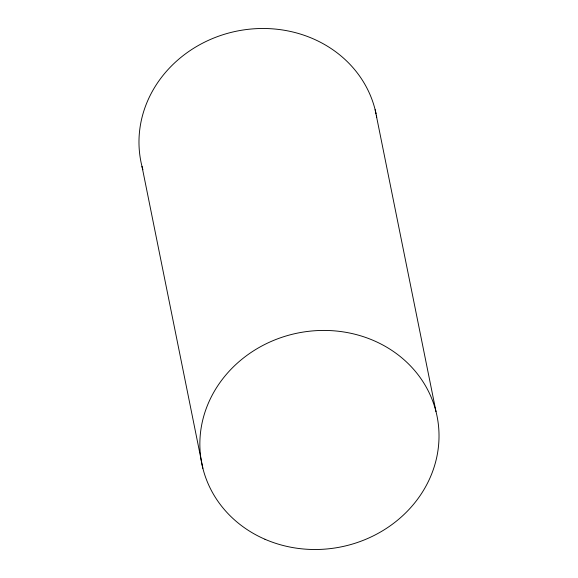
<?xml version="1.0" encoding="UTF-8"?>
<svg xmlns="http://www.w3.org/2000/svg" width="578" height="578" viewBox="0 0 578 578"><rect width="100%" height="100%" fill="white"/><g stroke="black" fill="none" stroke-linecap="round" stroke-linejoin="round"><path stroke-width="0.87" d="M375.129 109.668L436.014 411.615M141.986 166.385L202.871 468.332M376.43 115.578A119.993 109.098 -11.4 0 1 376.733 117.283M142.889 169.722A119.993 109.098 -11.4 0 1 232.349 32.108A119.993 109.098 -11.4 0 1 376.09 113.88M264.948 539.252A119.993 109.098 -11.4 0 0 438.868 430.415A119.993 109.098 -11.4 0 0 254.508 350.239A119.993 109.098 -11.4 0 0 264.948 539.252"/></g></svg>
